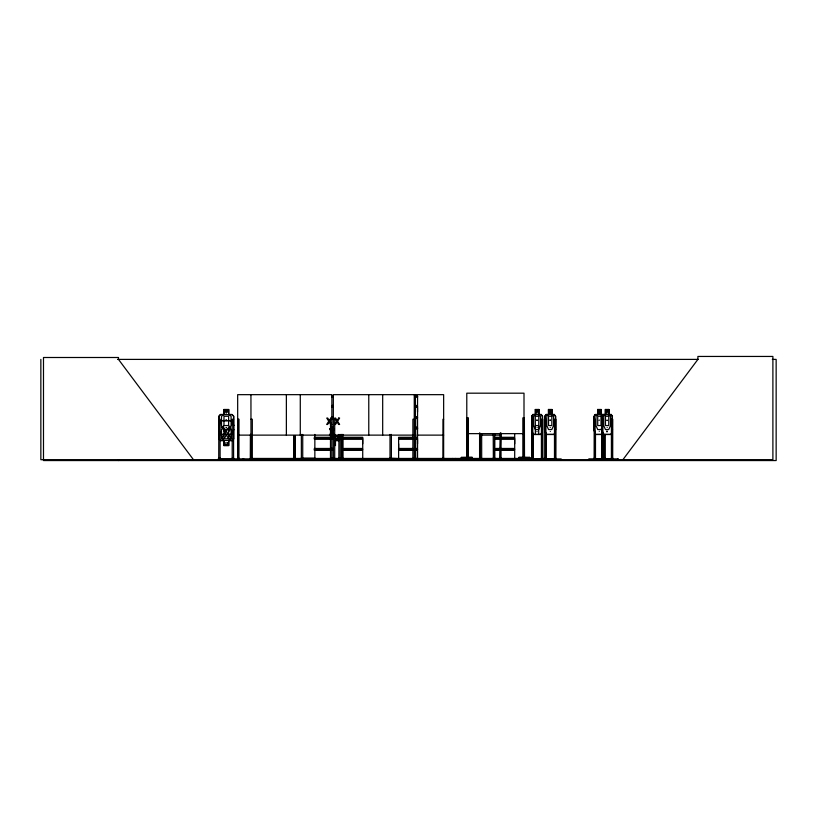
<?xml version="1.0" encoding="UTF-8"?>
<svg xmlns="http://www.w3.org/2000/svg" width="817" height="817" viewBox="0 0 817 817"><rect width="100%" height="100%" fill="white"/><g stroke="black" fill="none" stroke-linecap="round" stroke-linejoin="round"><path stroke-width="1.23" d="M362.707 443.815L362.707 439.168L343.804 439.168M412.82 448.462L398.614 448.462L398.635 443.815M417.528 443.815L417.528 439.168L416.262 439.168M417.528 411.993L417.528 407.346L414.76 407.346M514.679 443.815L514.679 439.168L495.776 439.168M407.571 459.624L422.746 459.705M243.149 459.573L243.149 458.888M599.208 413.678L599.239 413.167M472.257 459.705L487.075 459.573M550.107 420.04L550.219 420.51M607.143 420.51L607 419.979L607.194 420.5M536.953 420.04L537.075 420.51M554.253 434.521L555.57 429.579L555.57 416.2L554.212 414.444M555.57 429.579L554.365 434.521L545.981 434.521L544.898 429.568L544.898 416.231L546.022 414.444L548.534 414.444M611.177 434.521L612.505 429.579L611.29 434.521L595.174 434.521L594.082 429.568L594.082 416.231L595.317 414.444L597.717 414.444M550.107 410.982L550.219 411.451M536.953 410.982L537.075 411.451M541.15 434.521L542.365 429.548M599.127 411.431L599.259 410.92M599.127 420.5L599.259 419.979M231.752 459.705L258.928 459.705M232.314 458.868L250.737 458.868M461.37 458.102L472.114 458.133M472.236 457.387L461.391 457.459L472.257 457.387L472.257 458.235L460.921 458.133M335.818 459.705L347.041 459.573M539.588 458.94L539.659 459.705M588.25 459.705L618.643 459.705M596.441 459.603L596.563 458.868L602.548 458.868M525.954 459.705L537.126 459.573M226.023 411.451L226.186 410.9M226.023 420.51L226.186 419.958M218.823 425.504L220.539 420.551L232.222 420.551L233.764 425.504M218.987 425.534L220.651 420.724L232.099 420.724L233.591 425.534M233.591 429.548L231.926 434.358L220.478 434.358L218.987 429.548M233.754 429.579L232.048 434.521L220.355 434.521L218.823 429.568M225.982 411.462L226.146 410.92M225.982 420.53L226.146 419.979M599.341 413.341L599.239 413.412M217.567 459.705L218.588 459.573M218.2 459.603L218.374 458.868L218.405 459.705M324.247 459.705L325.278 459.573M332.284 459.705L332.907 459.705M389.004 459.705L389.709 459.573M602.323 426.566L601.006 429.548L597.717 429.548L595.961 425.565L595.961 416.272L597.717 414.617M330.374 435.124L331.968 432.561L333.53 435.124M223.97 425.534L221.478 429.517L221.478 438.811L223.97 440.465L223.97 445.449L228.617 445.449L228.617 440.465L231.099 438.811L231.099 429.517L228.617 425.534L223.97 425.565L223.97 416.272L228.617 416.272L228.617 425.565M228.617 429.548L231.099 425.565L231.099 416.272L228.617 414.617L228.617 409.634L223.96 409.634L223.97 414.617L221.478 416.272L221.478 425.565L223.97 429.548L223.97 438.811L228.617 438.811L228.617 429.517L223.97 429.548M545.01 459.705L545.01 416.231L546.134 414.444M546.185 414.617L545.133 416.292L545.133 429.548M594.133 459.705L594.204 416.231L595.368 414.617M601.874 459.705L601.823 416.231L602.946 414.444M603.058 414.444L601.823 416.231M603.109 414.617L602.058 416.292L602.058 429.548L603.109 434.358M329.455 435.124L331.488 431.917L329.517 428.711L330.487 428.711L332.019 431.233L333.571 428.711L334.5 428.711L332.499 431.876L334.51 435.124M531.877 458.235L531.877 459.705L531.816 416.231L532.939 414.444M622.901 459.705L697.902 359.398L697.902 356.447L772.892 356.447L772.892 459.705L40.85 459.705L40.85 359.398M233.591 438.79L232.099 440.465L220.651 440.465L218.987 438.811M340.28 438.79L338.779 440.465L335.297 440.465L335.297 445.449M548.534 414.617L546.777 416.272L546.777 425.565L548.534 429.548L551.822 429.548L553.579 425.565L553.579 416.272L551.822 414.617L551.822 409.634M535.37 414.617L533.593 416.272L533.593 425.565L535.37 429.548L538.689 429.548L540.476 425.565L540.476 416.272L538.689 414.617M335.297 440.465L337.789 438.811L337.789 435.318M550.29 459.573L537.504 459.603M363.279 459.603L347.235 459.573M226.207 413.351L226.125 413.167M550.229 427.516L550.239 427.454M537.086 427.516L537.096 427.454M550.127 413.678L550.117 413.106M536.973 431.744L536.973 431.294M226.207 431.805L226.34 431.253L226.054 431.774M117.525 359.398L698.29 359.398M772.32 359.398L776.15 359.398L776.15 460.553L43.485 460.553L43.485 357.499L118.485 357.499L118.485 359.398L193.476 459.705M331.968 396.122L333.265 396.102L331.998 396.153M417.569 396.47L414.791 396.47L417.569 396.49L417.528 405.477L414.76 405.477M331.947 397.062L332.928 397.062M414.74 397.062L417.528 397.062M331.978 405.477L332.948 405.477M332.111 406.12L333.07 406.12M414.873 406.12L417.681 406.12M332.111 406.703L333.07 406.703M414.873 406.703L417.681 406.703M331.978 407.346L332.948 407.346M611.259 414.444L608.859 414.444L608.982 409.47L605.346 409.47L605.346 414.444M535.37 409.634L538.812 409.634M548.534 409.634L551.935 409.634M597.717 409.634L601.118 409.634M605.458 409.634L608.859 409.634M535.37 414.444L532.827 414.444L531.816 416.231M538.689 414.444L541.232 414.444L542.488 416.2L542.488 429.579L541.263 434.521L532.796 434.521M551.935 414.444L554.334 414.444M601.118 414.444L605.458 414.444M532.878 414.617L541.181 414.617M546.073 414.617L554.283 414.617M595.256 414.617L611.208 414.617M542.488 416.2L542.386 459.705M555.57 416.2L555.458 459.705M612.382 416.2L612.382 459.705M535.37 416.272L538.689 416.272M331.978 416.639L332.948 416.639M414.76 416.639L417.548 416.639L417.548 407.346M332.111 417.293L333.07 417.293M414.873 417.293L417.681 417.293M332.111 417.865L333.07 417.865M414.873 417.865L417.681 417.865M466.783 417.773L468.121 417.773L468.121 458.235M331.978 418.508L332.948 418.508M414.76 418.508L417.548 418.508L417.548 427.475L416.292 427.495M218.731 419.244L220.1 419.244L220.1 459.705M233.591 419.244L232.212 419.244L232.212 459.705M237.665 419.244L239.003 419.244L238.942 459.705M250.942 419.244L252.31 419.244L252.31 458.235M331.865 419.244L330.497 419.244L330.487 458.235M333.336 419.244L334.704 419.244L334.704 458.235M443.641 419.244L442.957 419.244L442.875 458.654M531.816 419.244L532.786 419.244L532.786 459.705M544.949 419.244L545.919 419.244L545.919 459.705M594.133 419.244L595.103 419.244L595.103 459.705M601.874 419.244L602.844 419.244L602.956 459.705M535.37 425.565L538.689 425.565M331.947 427.23L332.928 427.23M416.231 427.23L417.528 427.23M332.008 427.495L332.958 427.475M331.968 427.945L332.958 427.965M416.251 427.945L417.569 427.965M331.998 427.975L332.948 427.975M416.282 427.975L417.548 427.975M417.569 428.292L416.292 428.292L417.569 428.333L417.528 437.299L416.262 437.299M331.947 428.884L332.928 428.884M416.231 428.884L417.528 428.884M544.898 429.568L546.103 434.521M594.082 429.568L595.287 434.521M601.935 429.568L603.028 434.521M606.96 431.233L607.041 431.805L607.041 431.294M468.059 433.643L522.737 433.643M532.878 434.358L541.181 434.358M546.073 434.358L554.283 434.358M595.256 434.358L611.208 434.358M238.932 435.124L331.865 435.124M333.336 435.124L415.25 435.124M417.089 435.124L443.641 435.124M479.589 435.124L500.535 435.124M314.341 437.299L332.948 437.299M343.804 437.299L362.728 437.299M398.614 437.299L412.82 437.299M495.776 437.299L514.7 437.299L514.679 433.694M314.208 437.943L333.07 437.943M343.671 437.943L362.86 437.943M398.492 437.943L412.881 437.943M416.394 437.943L417.681 437.943M495.643 437.943L514.833 437.943M314.208 438.525L333.07 438.525M343.671 438.525L362.86 438.525M398.492 438.525L412.881 438.525M416.394 438.525L417.681 438.525M495.643 438.525L514.833 438.525M314.341 439.168L332.948 439.168M412.82 439.168L398.614 439.168L398.614 448.462M314.341 448.462L332.948 448.462M343.804 448.462L362.728 448.462L362.728 439.168M416.262 448.462L417.548 448.462L417.548 439.168M495.776 448.462L514.7 448.462L514.7 439.168M314.208 449.115L333.07 449.115M343.671 449.115L362.86 449.115M398.492 449.115L412.881 449.115M416.394 449.115L417.681 449.115M495.643 449.115L514.833 449.115M314.208 449.687L333.07 449.687M343.671 449.687L362.86 449.687M398.492 449.687L412.881 449.687M416.394 449.687L417.681 449.687M495.643 449.687L514.833 449.687M314.341 450.33L332.948 450.33M343.804 450.33L362.728 450.33L362.728 459.297M412.82 450.33L398.614 450.33L398.614 459.297M416.262 450.33L417.548 450.33L417.548 459.297M495.776 450.33L514.7 450.33L514.7 459.297M466.66 456.764L468.253 456.764L468.233 458.235M524.514 456.764L522.921 456.764L522.931 458.235M518.907 457.387L529.773 457.459L518.969 457.408L518.907 458.235L530.294 458.204M237.533 458.235L239.136 458.235L239.115 459.705M250.329 458.235L252.463 458.654M293.793 458.235L295.397 458.235M301.197 458.235L315.005 458.235M332.019 458.235L330.334 458.654M333.173 458.235L334.868 458.654M338.728 458.235L340.423 458.235M341.567 458.235L343.15 458.654L342.783 458.235M389.852 458.235L398.614 458.654M415.761 458.235L412.738 458.654M442.875 458.235L443.723 458.235M479.456 458.235L481.816 458.654M493.06 458.235L494.826 458.235M500.035 458.235L501.168 458.235M531.683 458.235L533.297 458.235M542.897 458.235L541.273 458.235L541.303 459.705M605.152 458.235L603.559 458.654M611.279 458.235L612.893 458.235L612.862 459.705M250.39 458.449L520.531 458.449M220.253 458.654L232.059 458.654M334.01 458.654L338.738 458.654M415.424 419.244L415.424 458.654L414.883 458.654L414.893 394.662M493.202 458.654L481.683 458.654L481.662 434.419M532.898 458.654L541.671 458.654M546.032 458.654L554.753 458.654M595.215 458.654L611.678 458.654M532.48 458.868L526.536 458.868L526.557 459.705M545.725 458.94L537.351 458.868L537.351 459.705M550.392 459.705L550.392 458.868L561.197 458.94L561.116 459.705M594.807 458.868L588.822 458.868L588.843 459.705M618.101 458.888L607.317 458.868L607.317 459.705M289.933 459.603L301.177 459.705M405.232 459.603L405.865 459.705M508.368 459.705L492.876 459.573M550.464 458.94L550.464 459.501L561.718 459.705M226.391 427.454L226.084 427.955L226.37 427.516M599.31 431.294L599.249 431.294M607.164 427.454L607.154 427.516M316.506 459.573L317.221 459.705M233.938 458.868L234.111 459.603M511.197 459.573L515.803 459.705M599.668 459.573L599.637 458.888L599.576 459.705M529.855 458.133L519.05 458.133M602.762 416.272L601.006 414.617L601.006 409.634M541.109 414.444L542.365 416.272M611.136 414.444L612.505 416.2M611.096 414.617L612.27 416.272L612.27 429.548M554.161 414.617L555.458 416.272M335.236 435.206C339.78 438.974 335.225 440.731 334.296 436.452M536.994 410.92L537.126 411.441M536.994 419.979L537.126 420.5M607.194 411.441L607.062 410.92L607.143 411.451M550.137 410.92L550.27 411.441M550.137 419.979L550.27 420.5M533.001 434.358L531.928 429.548L531.928 416.292M531.693 429.568L532.909 434.521M595.368 434.358L594.316 429.548L594.316 416.292M243.742 458.94L243.742 459.603M618.04 458.868L618.04 459.705M612.699 459.705L612.75 419.244L611.412 419.244L611.412 459.705M612.219 458.235L612.219 459.705M612.158 458.235L612.158 459.705M611.3 458.235L611.3 459.705M608.859 409.47L608.859 414.617M608.747 409.634L608.747 414.617L610.503 416.272L610.503 425.565L608.747 429.548L605.458 429.548L603.702 425.565L603.702 416.272L605.458 414.617L605.458 409.47M606.929 413.136L606.929 413.647M606.939 431.264L606.939 431.774M605.581 409.634L605.581 414.617M605.019 434.419L605.019 458.449M604.641 434.419L604.641 458.449M604.049 434.419L604.049 458.449M603.671 434.419L603.671 458.449M603.334 459.705L603.334 458.235L601.741 458.235L601.761 459.705M603.222 433.153L603.222 459.705M602.476 458.235L602.415 459.705M602.252 419.244L602.139 459.705M601.118 414.617L601.241 409.47L597.605 409.47L597.605 414.444M597.717 409.47L597.84 414.617M596.584 458.868L596.584 459.705M595.593 459.705L595.593 458.235L594 458.235L594.02 459.705M595.481 434.419L595.481 459.705M595.215 458.235L595.215 459.705M594.939 458.235L594.878 459.705M555.938 459.705L555.938 458.235L554.355 458.235L554.375 459.705M555.826 459.705L555.826 419.244L554.488 419.244L554.488 459.705M555.57 458.235L555.57 459.705M555.233 458.235L555.284 459.705M555.029 458.235L555.08 459.705M554.866 433.153L554.866 459.705M554.753 458.235L554.753 459.705M551.935 414.617L552.057 409.47L548.421 409.47L548.421 414.444M550.004 413.136L550.004 413.647M548.534 409.47L548.646 414.617M546.399 458.654L544.816 458.235L544.837 459.705M546.287 434.419L546.287 458.449M546.032 458.235L546.032 459.705M545.756 458.235L545.695 459.705M545.327 419.244L545.327 459.705M545.215 458.235L545.215 459.705M542.876 459.705L542.754 419.244L541.416 419.244L541.416 459.705M542.702 458.235L542.702 459.705M542.498 458.235L542.498 459.705M542.222 458.235L542.161 459.705M542.008 458.235L541.947 459.705M541.783 433.153L541.783 459.705M541.671 458.235L541.671 459.705M538.924 414.444L538.924 409.47L535.258 409.47L535.37 434.521M538.812 409.47L538.689 434.521M536.851 413.136L536.851 413.647M535.492 409.634L535.492 414.617M533.164 434.419L533.164 458.449M532.898 458.235L532.898 459.705M532.572 458.235L532.623 459.705M532.184 419.244L532.184 459.705M532.071 458.235L532.071 459.705M529.702 457.387L529.702 458.235M524.494 458.235L524.381 417.773L523.043 417.773L523.043 458.235M524.33 456.764L524.33 458.235M524.116 456.764L524.116 458.235M524.003 418.478L524.003 393.181L466.783 393.181L466.783 458.235L466.834 456.764M523.646 456.764L523.585 458.235M523.421 417.773L523.421 458.235M523.309 456.764L523.309 458.235M520.49 458.449L520.531 459.705M501.035 433.081L501.035 458.235M500.678 433.081L500.127 458.654L500.167 433.081M494.673 434.419L494.673 458.449M494.53 434.419L494.53 458.449M493.213 434.419L493.356 458.449M480.457 435.594L479.988 458.654L479.947 433.081M480.345 434.419L480.345 458.449M480.202 434.419L480.202 458.449M479.589 433.081L479.589 458.235M467.855 456.764L467.855 458.235M467.743 417.773L467.743 458.235M467.161 417.773L467.161 458.235M461.462 457.387L461.462 458.235M455.651 458.449L455.651 459.705M452.71 458.449L452.71 459.705M443.641 458.235L443.641 394.662L333.336 394.662L333.336 458.235M415.618 458.235L415.618 419.244L412.891 419.244L412.891 458.235M415.25 394.662L415.404 458.654M414.26 394.662L414.27 458.235M391.374 434.419L391.374 458.449M390.005 434.419L390.005 458.449M382.683 394.662L382.683 435.124M368.773 394.662L368.773 435.124M343.038 434.419L343.038 458.449M342.078 434.419L342.078 458.449M341.7 434.419L341.7 458.449M340.434 435.216L340.444 438.852L338.851 440.629L335.46 440.629L335.47 445.612M340.27 434.419L340.26 458.449M338.902 434.419L338.892 458.449M335.297 435.318L335.297 438.811M331.865 458.235L331.865 394.662L237.665 394.662L237.716 459.705M314.851 434.419L314.851 458.449M302.729 434.419L302.729 458.449M301.361 434.419L301.361 458.449M300.278 394.662L300.278 435.124M295.264 435.594L295.264 458.235M294.886 435.594L294.886 458.235M294.294 435.594L293.814 458.654L293.926 435.594M286.369 394.662L286.369 435.124M250.993 434.419L251.064 458.654L250.533 458.654L250.533 434.419M250.942 394.662L250.993 458.654M250.482 434.419L250.39 459.705M238.033 419.244L237.931 459.705M233.897 458.868L233.897 459.705M233.744 459.705L233.733 458.235L232.048 458.235L232.059 459.705M233.58 459.705L233.591 416.272L231.926 414.617L220.478 414.617L218.987 416.292L218.833 438.872L220.58 440.629L223.807 440.629L223.807 445.612L228.78 445.612L228.78 440.629L232.171 440.629L233.764 438.852L233.754 416.2L231.997 414.444L228.77 414.444L228.78 409.47L223.797 409.47L223.797 414.444L220.406 414.444L218.823 416.231L218.731 459.705M233.427 458.235L233.417 459.705M232.375 458.235L232.345 459.705M220.263 459.705L220.253 458.235L218.568 458.235L218.568 459.705M219.947 458.235L219.947 459.705M218.895 458.235L218.895 459.705M118.485 459.705L118.485 460.553M550.27 431.509L550.321 431.509M221.989 427.199L225.278 433.102C218.527 439.903 224.481 441.415 226.36 434.256C228.29 441.446 233.897 439.842 227.34 433.133C234.295 426.004 228.157 424.513 226.278 432.04L223.541 427.23L221.989 427.199M330.824 418.069L329.261 420.581L327.729 418.069L326.759 418.069L328.74 421.266L326.698 424.483L327.617 424.483L329.21 421.909L330.773 424.483L331.753 424.483L329.741 421.225L331.743 418.069L330.824 418.069M338.698 418.069L337.145 420.581L335.613 418.069L334.633 418.069L336.614 421.266L334.572 424.483L335.501 424.483L337.084 421.909L338.647 424.483L339.627 424.483L337.615 421.225L339.627 418.069L338.698 418.069M417.548 396.102L414.75 396.122L417.569 396.143M333.285 396.47L332.008 396.47L333.285 396.511M227.78 410.461L224.798 410.461L224.798 412.125L227.78 412.125L227.78 410.461M538.097 410.461L535.962 410.461L535.962 412.125L538.097 412.125L538.097 410.461M551.23 410.461L549.116 410.461L549.116 412.125L551.23 412.125L551.23 410.461M600.424 410.461L598.31 410.461L598.31 412.125L600.424 412.125L600.424 410.461M608.154 410.461L606.051 410.461L606.051 412.125L608.154 412.125L608.154 410.461M551.822 416.272L548.534 416.272L548.534 425.565L551.822 425.565L551.822 416.272M601.006 416.272L597.717 416.272L597.717 425.565L601.006 425.565L601.006 416.272M608.747 416.272L605.458 416.272L605.458 425.565L608.747 425.565L608.747 416.272M332.958 428.292L332.008 428.292L332.958 428.312M227.78 442.957L224.798 442.957L224.798 444.611L227.78 444.611L227.78 442.957M602.68 459.705L602.68 458.235L602.619 459.705M467.385 458.235L467.385 456.764L467.324 458.235M238.258 459.705L238.258 458.235L238.207 459.705"/></g></svg>
